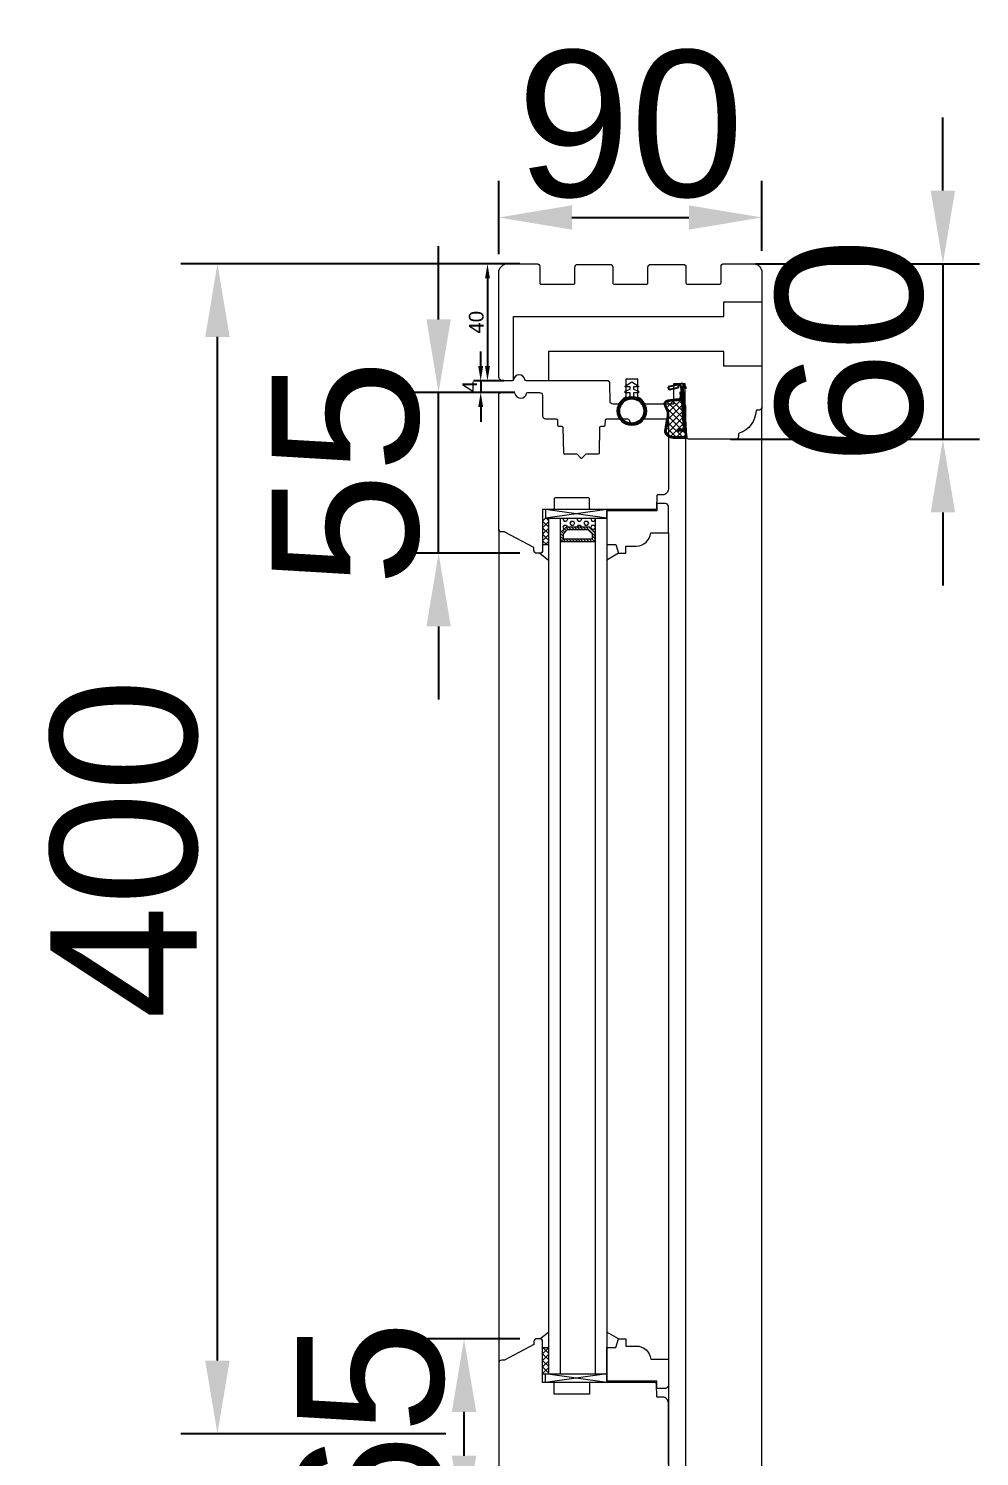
# Model space of a CAD drawing. Header units: millimetres. Extents: x 0 to 182016, y 11 to 3710.
# Drawn here: x 158231 to 158556.1, y 1882.9 to 2371.1 of the extents above; entities that cross this region are included whole.
import ezdxf

# ---------------------------------------------------------------- set-up
doc = ezdxf.new("R2010")
doc.units = ezdxf.units.MM
for name, color, linetype, lineweight in [('Matmenys', 10, 'Continuous', 20), ('OTHER', 251, 'Continuous', 13), ('Stakta', 7, 'Continuous', 25), ('Testinės profilio linijos', 7, 'Continuous', 5)]:
    doc.layers.add(name, color=color, linetype=linetype, lineweight=lineweight)
doc.layers.add('Stiklo paketas', color=7, linetype='Continuous')
doc.styles.get("Standard").update_dxf_attribs({"font": 'arial.ttf'})
doc.dimstyles.new('2', dxfattribs={"dimscale": 2, "dimtxt": 2.5, "dimasz": 2.5, "dimexe": 1.25, "dimexo": 0.625, "dimtad": 1, "dimtxsty": 'Standard', "dimcen": 2.5, "dimadec": 0, "dimazin": 0, "dimtfac": 1, "dimtmove": 0, "dimatfit": 3, "dimfxl": 1, "dimarcsym": 0})
doc.dimstyles.new('Padidinti matmenys', dxfattribs={"dimscale": 10, "dimtxt": 5, "dimasz": 2.5, "dimexe": 1.25, "dimexo": 0.625, "dimtad": 1, "dimdec": 1, "dimtxsty": 'Standard', "dimcen": 2.5, "dimadec": 0, "dimazin": 0, "dimtfac": 1, "dimtdec": 1, "dimtmove": 0, "dimatfit": 3, "dimfxl": 1, "dimarcsym": 0})

# ---------------------------------------------------------------- blocks, each defined once
blk = doc.blocks.new('*D1252')
at = {"layer": 'Defpoints', "color": 0, "transparency": 16777216}
for p in [(158400.26, 2290.68), (158387.9, 2250.68), (158394.76, 2250.68)]:
    blk.add_point(p, dxfattribs=at)
at = {"layer": 'Matmenys', "color": 0, "lineweight": -2, "transparency": 16777216}
for p, q in [((158399.01, 2290.68), (158385.4, 2290.68)), ((158387.9, 2285.68), (158387.9, 2255.68)), ((158393.51, 2250.68), (158385.4, 2250.68))]:
    blk.add_line(p, q, dxfattribs=at)
at = {"layer": 'Matmenys', "color": 0, "transparency": 16777216}
for points in [[(158387.06, 2285.68), (158388.73, 2285.68), (158387.9, 2290.68)], [(158387.06, 2255.68), (158388.73, 2255.68), (158387.9, 2250.68)]]:
    blk.add_solid(points, dxfattribs=at)
at = {"layer": 'Matmenys', "color": 0, "lineweight": 5, "transparency": 16777216, "insert": (158384.09, 2270.68), "char_height": 5, "attachment_point": 5, "rotation": 90}
blk.add_mtext('40', dxfattribs=at)
blk = doc.blocks.new('*D1253')
at = {"color": 0, "lineweight": -2, "transparency": 16777216}
for p, q in [((158543.62, 2315.68), (158543.62, 2340.68)), ((158479.51, 2290.68), (158556.12, 2290.68)), ((158543.62, 2290.68), (158543.62, 2230.68)), ((158471.01, 2230.68), (158556.12, 2230.68)), ((158543.62, 2205.68), (158543.62, 2180.68))]:
    blk.add_line(p, q, dxfattribs=at)
at = {"color": 0, "transparency": 16777216}
for points in [[(158539.46, 2315.68), (158547.79, 2315.68), (158543.62, 2290.68)], [(158539.46, 2205.68), (158547.79, 2205.68), (158543.62, 2230.68)]]:
    blk.add_solid(points, dxfattribs=at)
at = {"layer": 'Defpoints', "color": 0, "transparency": 16777216}
for p in [(158473.26, 2290.68), (158464.76, 2230.68), (158543.62, 2230.68)]:
    blk.add_point(p, dxfattribs=at)
at = {"color": 0, "lineweight": 5, "transparency": 16777216, "insert": (158511.84, 2260.68), "char_height": 50, "attachment_point": 5, "rotation": 90}
blk.add_mtext('60', dxfattribs=at)
blk = doc.blocks.new('*D1254')
at = {"color": 0, "lineweight": -2, "transparency": 16777216}
for p, q in [((158371.18, 2271.68), (158371.18, 2296.68)), ((158397.26, 2246.68), (158358.68, 2246.68)), ((158371.18, 2191.68), (158371.18, 2246.68)), ((158399.01, 2191.68), (158358.68, 2191.68)), ((158371.18, 2166.68), (158371.18, 2141.68))]:
    blk.add_line(p, q, dxfattribs=at)
at = {"color": 0, "transparency": 16777216}
for points in [[(158367.02, 2271.68), (158375.35, 2271.68), (158371.18, 2246.68)], [(158367.02, 2166.68), (158375.35, 2166.68), (158371.18, 2191.68)]]:
    blk.add_solid(points, dxfattribs=at)
at = {"layer": 'Defpoints', "color": 0, "transparency": 16777216}
for p in [(158371.18, 2246.68), (158403.51, 2246.68), (158405.26, 2191.68)]:
    blk.add_point(p, dxfattribs=at)
at = {"color": 0, "lineweight": 5, "transparency": 16777216, "insert": (158339.51, 2219.18), "char_height": 50, "attachment_point": 5, "rotation": 90}
blk.add_mtext('55', dxfattribs=at)
blk = doc.blocks.new('*D1255')
at = {"color": 0, "lineweight": -2, "transparency": 16777216}
for p, q in [((158391.76, 2293.93), (158391.76, 2319.01)), ((158481.76, 2295.08), (158481.76, 2319.01)), ((158416.76, 2306.51), (158456.76, 2306.51))]:
    blk.add_line(p, q, dxfattribs=at)
at = {"color": 0, "transparency": 16777216}
for points in [[(158416.76, 2310.67), (158416.76, 2302.34), (158391.76, 2306.51)], [(158456.76, 2310.67), (158456.76, 2302.34), (158481.76, 2306.51)]]:
    blk.add_solid(points, dxfattribs=at)
at = {"layer": 'Defpoints', "color": 0, "transparency": 16777216}
for p in [(158481.76, 2306.51), (158391.76, 2287.68), (158481.76, 2288.83)]:
    blk.add_point(p, dxfattribs=at)
at = {"color": 0, "lineweight": 5, "transparency": 16777216, "insert": (158436.76, 2338.29), "char_height": 50, "attachment_point": 5}
blk.add_mtext('90', dxfattribs=at)
blk = doc.blocks.new('*D1256')
at = {"layer": 'Defpoints', "color": 0, "transparency": 16777216}
for p in [(158394.76, 2250.68), (158385.58, 2246.68), (158395.01, 2246.68)]:
    blk.add_point(p, dxfattribs=at)
at = {"layer": 'Matmenys', "color": 0, "lineweight": -2, "transparency": 16777216}
for p, q in [((158385.58, 2255.68), (158385.58, 2260.68)), ((158393.51, 2250.68), (158383.08, 2250.68)), ((158385.58, 2250.68), (158385.58, 2246.68)), ((158393.76, 2246.68), (158383.08, 2246.68)), ((158385.58, 2241.68), (158385.58, 2236.68))]:
    blk.add_line(p, q, dxfattribs=at)
at = {"layer": 'Matmenys', "color": 0, "transparency": 16777216}
for points in [[(158384.75, 2255.68), (158386.42, 2255.68), (158385.58, 2250.68)], [(158384.75, 2241.68), (158386.42, 2241.68), (158385.58, 2246.68)]]:
    blk.add_solid(points, dxfattribs=at)
at = {"layer": 'Matmenys', "color": 0, "lineweight": 5, "transparency": 16777216, "insert": (158381.83, 2248.68), "char_height": 5, "attachment_point": 5, "rotation": 90}
blk.add_mtext('4', dxfattribs=at)
blk = doc.blocks.new('*D1955')
at = {"color": 0, "lineweight": -2, "ltscale": 0.1, "transparency": 16777216}
for p, q in [((158399.01, 1923.15), (158367.38, 1923.15)), ((158379.88, 1883.15), (158379.88, 1898.15)), ((158399.01, 1858.15), (158367.38, 1858.15))]:
    blk.add_line(p, q, dxfattribs=at)
at = {"color": 0, "ltscale": 0.1, "transparency": 16777216}
for points in [[(158375.71, 1898.15), (158384.05, 1898.15), (158379.88, 1923.15)], [(158375.71, 1883.15), (158384.05, 1883.15), (158379.88, 1858.15)]]:
    blk.add_solid(points, dxfattribs=at)
at = {"layer": 'Defpoints', "color": 0, "ltscale": 0.1, "transparency": 16777216}
for p in [(158379.88, 1923.15), (158405.26, 1923.15), (158405.26, 1858.15)]:
    blk.add_point(p, dxfattribs=at)
at = {"color": 0, "ltscale": 0.1, "transparency": 16777216, "insert": (158348.1, 1890.65), "char_height": 50, "attachment_point": 5, "rotation": 90}
blk.add_mtext('65', dxfattribs=at)
blk = doc.blocks.new('*D1259')
at = {"color": 0, "lineweight": -2, "ltscale": 0.1, "transparency": 16777216}
for p, q in [((158387.51, 2290.68), (158283.06, 2290.68)), ((158295.56, 1915.65), (158295.56, 2265.68)), ((158373.63, 1890.65), (158283.06, 1890.65))]:
    blk.add_line(p, q, dxfattribs=at)
at = {"color": 0, "ltscale": 0.1, "transparency": 16777216}
for points in [[(158291.39, 2265.68), (158299.73, 2265.68), (158295.56, 2290.68)], [(158291.39, 1915.65), (158299.73, 1915.65), (158295.56, 1890.65)]]:
    blk.add_solid(points, dxfattribs=at)
at = {"layer": 'Defpoints', "color": 0, "ltscale": 0.1, "transparency": 16777216}
for p in [(158295.56, 2290.68), (158393.76, 2290.68), (158379.88, 1890.65)]:
    blk.add_point(p, dxfattribs=at)
at = {"color": 0, "ltscale": 0.1, "transparency": 16777216, "insert": (158263.78, 2090.66), "char_height": 50, "attachment_point": 5, "rotation": 90}
blk.add_mtext('400', dxfattribs=at)

msp = doc.modelspace()

# ---------------------------------------------------------------- hatches: boundary and pattern name
at = {"lineweight": 0, "ltscale": 0.5}
h = msp.add_hatch(dxfattribs=at)
h.set_pattern_fill('ANSI37', color=256, scale=0.5, style=0)
h.set_pattern_definition([(45, (158406.7555, 2207.176), (-1.12253, 1.12253), []), (135, (158406.7555, 2207.176), (-1.12253, -1.12253), [])])
h.paths.add_polyline_path([(158408.7554511, 2194.675941), (158408.7554511, 2203.675941), (158406.7554511, 2203.675941), (158406.7554511, 2194.675941)])
at = {"lineweight": 0}
h = msp.add_hatch(dxfattribs=at)
h.set_pattern_fill('HEX', color=256, scale=0.25, style=0)
h.set_pattern_definition([(360, (145505.3464, 20550.947), (-7e-16, -1.374815), [0.79375, -1.5875]), (240, (145505.3464, 20550.947), (-1.190624716, 0.6874075), [0.79375, -1.5875]), (300, (145506.1402, 20550.947), (-1.190624716, -0.6874075), [0.79375, -1.5875])])
h.paths.add_polyline_path([(158412.754742, 2203.675941), (158412.754742, 2198.675941), (158414.754742, 2200.675941), (158422.754742, 2200.675941), (158424.754742, 2198.675941), (158424.7554511, 2203.675941)])
h = msp.add_hatch(dxfattribs=at)
h.set_pattern_fill('JIS_WOOD', color=256, style=0)
h.set_pattern_definition([(315, (145505.34645, 20550.947), (-0.5, -0.5), [])])
h.paths.add_polyline_path([(158422.754742, 2200.675941), (158414.754742, 2200.675941), (158412.754742, 2198.675941), (158412.754742, 2195.675941), (158424.7913246, 2195.6582076), (158424.754742, 2198.675941)])
h.paths.add_polyline_path([(158415.1689556, 2199.675941), (158422.3405285, 2199.675941), (158423.754742, 2198.2617274), (158423.754742, 2196.675941), (158413.754742, 2196.675941), (158413.754742, 2198.2617274)], flags=16)
at = {"lineweight": 0, "ltscale": 0.5}
h = msp.add_hatch(dxfattribs=at)
h.set_pattern_fill('ANSI37', color=256, scale=0.5, style=0)
h.set_pattern_definition([(45, (158406.7555, 867.3), (-1.122532, 1.122532), []), (135, (158406.7555, 867.3), (-1.122532, -1.122532), [])])
h.paths.add_polyline_path([(158408.7554515, 1920.1527213), (158408.7554515, 1911.1527213), (158406.7554515, 1911.1527213), (158406.7554515, 1920.1527213)])
at = {"layer": 'Matmenys'}
h = msp.add_hatch(dxfattribs=at)
h.set_pattern_fill('ANSI37', color=252, scale=0.5, angle=-180, style=0)
h.set_pattern_definition([(225, (2786.4594, -1098375.3966), (1.1225320151, -1.1225320151), []), (315, (2786.4594, -1098375.3966), (1.1225320151, 1.1225320151), [])])
edge = h.paths.add_edge_path()
edge.add_arc((158454.875181, 2234.1900928), 0.1, 273.589345612, 363.589345612, ccw=False)
edge.add_line((158454.8814415, 2234.090289), (158453.3337557, 2233.9932058))
edge.add_arc((158453.349407, 2233.7436962), 0.25, 93.589345612, 273.589345612)
edge.add_line((158453.3650582, 2233.4941866), (158455.4117631, 2233.6225723))
edge.add_arc((158455.4055026, 2233.7223761), 0.1, 273.589345612, 363.589345619)
edge.add_line((158455.5053065, 2233.7286366), (158455.5809495, 2233.7333815))
edge.add_line((158455.5809495, 2233.7333815), (158455.7052638, 2231.7515806))
edge.add_spline(control_points=[(158455.7052638, 2231.7515806), (158455.6934615, 2231.6724222), (158455.682286, 2231.6024305), (158455.6604921, 2231.5186797), (158455.6511062, 2231.4951154), (158455.6384114, 2231.4712324), (158455.6321621, 2231.4631727), (158455.6065733, 2231.4386849), (158455.5773363, 2231.419792), (158455.4730165, 2231.3860887), (158455.4000843, 2231.3729668), (158455.1471012, 2231.3532646), (158454.9332671, 2231.3637629), (158454.4907887, 2231.3830911), (158454.2714598, 2231.3875664), (158453.8515689, 2231.3886426), (158453.6484828, 2231.3856106), (158453.0582754, 2231.3729002), (158452.6902253, 2231.3597238), (158451.9370439, 2231.3599855), (158451.560294, 2231.3784818), (158450.9671896, 2231.4816681), (158450.7396186, 2231.5415622), (158450.3425174, 2231.6945978), (158450.1707298, 2231.7773472), (158449.829562, 2231.9813474), (158449.6633593, 2232.1014622), (158449.3721996, 2232.3689073), (158449.2486196, 2232.5165809), (158449.0889009, 2232.7977655), (158449.0413469, 2232.9330617), (158448.981742, 2233.2343606), (158448.9710386, 2233.3979606), (158448.9847825, 2233.9825574), (158449.0795367, 2234.4464729), (158449.251279, 2235.3389691), (158449.3349736, 2235.7660493), (158449.5461599, 2236.8443979), (158449.679894, 2237.5024485), (158449.80482, 2238.4955504), (158449.8353139, 2238.7991516), (158449.8596493, 2239.4211952), (158449.8521086, 2239.7370992), (158449.7672242, 2240.2863075), (158449.7058856, 2240.5223909), (158449.5334253, 2240.9230423), (158449.4385768, 2241.0816748), (158449.2543084, 2241.3803336), (158449.1644509, 2241.5217908), (158449.0083678, 2241.8235737), (158448.9383977, 2241.9886264), (158448.8186664, 2242.3537482), (158448.7756639, 2242.5546983), (158448.7517652, 2242.8941149), (158448.764971, 2243.0361004), (158448.8250103, 2243.231321), (158448.8617504, 2243.2966488), (158448.9702996, 2243.4233722), (158449.0423657, 2243.48255), (158449.3064533, 2243.6396276), (158449.5475616, 2243.7211273), (158450.0979726, 2243.8377446), (158450.4061677, 2243.8742761), (158451.0023855, 2243.9275476), (158451.2899365, 2243.94677), (158451.8204263, 2243.9901295), (158452.0686848, 2244.0122657), (158452.4734871, 2244.04848), (158452.6308904, 2244.0625664), (158452.9548228, 2244.0906885), (158453.13314, 2244.1057246), (158453.4360071, 2244.1740096), (158453.5538291, 2244.2096446), (158453.7663079, 2244.3052413), (158453.8602227, 2244.3583883), (158454.0054164, 2244.477029), (158454.0604346, 2244.5326512), (158454.1495265, 2244.6564185), (158454.1824059, 2244.7200455), (158454.2305741, 2244.8389096), (158454.2474553, 2244.8959866), (158454.2733993, 2244.996567), (158454.2831168, 2245.0409626), (158454.2921528, 2245.0819589)], knot_values=[0, 0, 0, 0, 0.2245066002, 0.2245066002, 0.377043448, 0.377043448, 0.5295802957, 0.5295802957, 0.8082977366, 0.8082977366, 1.0870151774, 1.0870151774, 1.6244414062, 1.6244414062, 2.161867635, 2.161867635, 2.6992938638, 2.6992938638, 3.7741463214, 3.7741463214, 5.0334406395, 5.0334406395, 5.8656302806, 5.8656302806, 6.5060139406, 6.5060139406, 7.1463976006, 7.1463976006, 7.7996240151, 7.7996240151, 8.3563201169, 8.3563201169, 8.9130162187, 8.9130162187, 10.239934143, 10.239934143, 11.5668520673, 11.5668520673, 13.5970761059, 13.5970761059, 14.4582175179, 14.4582175179, 15.3193589298, 15.3193589298, 15.9856015553, 15.9856015553, 16.5061017172, 16.5061017172, 17.0266018791, 17.0266018791, 17.547102041, 17.547102041, 18.1672448488, 18.1672448488, 18.7176261004, 18.7176261004, 19.1465766047, 19.1465766047, 19.5755271091, 19.5755271091, 20.3898249977, 20.3898249977, 21.2041228863, 21.2041228863, 21.9655448497, 21.9655448497, 22.7269668131, 22.7269668131, 23.2229068178, 23.2229068178, 23.7188468224, 23.7188468224, 24.0184411081, 24.0184411081, 24.2549295987, 24.2549295987, 24.4119994701, 24.4119994701, 24.5501072405, 24.5501072405, 24.6882150108, 24.6882150108, 24.8099116426, 24.8099116426, 24.8099116426, 24.8099116426], degree=3, periodic=0)
edge.add_line((158454.2921528, 2245.0819589), (158454.9749848, 2234.1963533))

# ---------------------------------------------------------------- linework, layer by layer
for p, q in [((158454.0127861, 2249.5355809), (158449.6656956, 2248.5521343)), ((158449.6656956, 2248.5521343), (158449.8863504, 2247.5767824)), ((158453.1063569, 2248.3052476), (158449.8863504, 2247.5767824)), ((158454.0444927, 2249.0301184), (158452.9960295, 2248.7929236)), ((158452.9960295, 2248.7929236), (158453.1063569, 2248.3052476)), ((158454.5025663, 2249.7141692), (158454.0035471, 2249.6828668)), ((158454.0035471, 2249.6828668), (158454.0127861, 2249.5355809)), ((158454.0444927, 2249.0301184), (158454.9749848, 2234.1963533)), ((158455.569031, 2248.6838279), (158454.5025663, 2249.7141692)), ((158454.5481864, 2248.9869005), (158455.5053065, 2233.7286366)), ((158455.615929, 2247.9361873), (158454.5481864, 2248.9869005)), ((158455.569031, 2248.6838279), (158455.615929, 2247.9361873)), ((158454.8814415, 2234.090289), (158453.3337557, 2233.9932058)), ((158455.4117631, 2233.6225723), (158453.3650582, 2233.4941866)), ((158455.5053065, 2233.7286366), (158455.5809495, 2233.7333815))]:
    msp.add_line(p, q)
at = {"color": 1}
for p, q in [((158453.9991846, 2245.1465317), (158453.8887551, 2246.906983)), ((158455.7052638, 2231.7515806), (158454.7496065, 2246.9865254)), ((158456.0019839, 2231.7073404), (158455.0406892, 2247.0321558))]:
    msp.add_line(p, q, dxfattribs=at)
at = {"lineweight": 0}
for p, q in [((158428.754742, 2203.675941), (158407.754742, 2206.675941)), ((158428.754742, 2206.675941), (158407.754742, 2203.675941)), ((158406.7554511, 2194.675941), (158408.7554511, 2194.675941)), ((158405.7554511, 2191.675941), (158408.7554511, 2189.3892759)), ((158432.7554511, 2191.675941), (158428.7554511, 2189.3892759)), ((158405.7554515, 1923.1527213), (158408.7554515, 1925.4393864)), ((158432.7554515, 1923.1527213), (158428.7554515, 1925.4393864)), ((158406.7554515, 1920.1527213), (158408.7554515, 1920.1527213)), ((158406.7554515, 1911.1527213), (158409.7554515, 1911.1527213)), ((158428.7547425, 1911.1527213), (158407.7547425, 1908.1527213)), ((158428.7547425, 1908.1527213), (158407.7547425, 1911.1527213))]:
    msp.add_line(p, q, dxfattribs=at)
at = {"lineweight": 9}
for p, q in [((158408.7554511, 2203.6758559), (158408.7554511, 1911.1527213)), ((158412.7554511, 2203.6758559), (158412.7554511, 1911.1527213)), ((158424.7554511, 2203.6758559), (158424.7554511, 1911.1527213)), ((158428.7554511, 2203.6758559), (158428.7554511, 1911.1527213)), ((158449.7554511, 2198.675941), (158449.7554511, 1381.4454922))]:
    msp.add_line(p, q, dxfattribs=at)
at = {"lineweight": 5}
msp.add_lwpolyline([(158396.7640141, 2250.675941), (158396.7640141, 2272.675941), (158468.7642161, 2272.675941), (158468.7642161, 2277.675941), (158481.7642161, 2277.675941), (158481.7642161, 2255.675941), (158468.7642161, 2255.675941), (158468.7642161, 2260.675941), (158408.7640141, 2260.675941), (158408.7640141, 2250.675941)], dxfattribs=at)
at = {"lineweight": 0}
for points in [[(158428.754742, 2206.675941), (158407.754742, 2206.675941), (158407.754742, 2203.675941), (158428.754742, 2203.675941)], [(158422.754742, 2200.675941), (158414.754742, 2200.675941), (158412.754742, 2198.675941), (158412.754742, 2195.675941), (158424.754742, 2195.675941), (158424.754742, 2198.675941)], [(158422.3405285, 2199.675941), (158415.1689556, 2199.675941), (158413.754742, 2198.2617274), (158413.754742, 2196.675941), (158423.754742, 2196.675941), (158423.754742, 2198.2617274)], [(158428.7547425, 1908.1527213), (158407.7547425, 1908.1527213), (158407.7547425, 1911.1527213), (158428.7547425, 1911.1527213)]]:
    msp.add_lwpolyline(points, close=True, dxfattribs=at)
for points in [[(158443.7554511, 2198.675941), (158449.7554511, 2198.675941), (158449.7554511, 2207.675941, 0.4142135624), (158448.7554511, 2208.675941), (158445.7554511, 2208.675941), (158445.7554511, 2206.175941), (158428.7554511, 2206.175941), (158428.7554511, 2194.675941), (158431.7554511, 2194.675941), (158432.7554511, 2191.675941), (158435.2554511, 2191.675941), (158435.2554511, 2194.175941), (158438.7805139, 2194.175941, 0.3851703882), (158443.7554511, 2198.675941)], [(158443.7554515, 1916.1527213), (158449.7554515, 1916.1527213), (158449.7554515, 1907.1527213, -0.4142135624), (158448.7554515, 1906.1527213), (158445.7554515, 1906.1527213), (158445.7554515, 1908.6527213), (158428.7554515, 1908.6527213), (158428.7554515, 1920.1527213), (158431.7554515, 1920.1527213), (158432.7554515, 1923.1527213), (158435.2554515, 1923.1527213), (158435.2554515, 1920.6527213), (158438.7805144, 1920.6527213, -0.3851703882), (158443.7554515, 1916.1527213)]]:
    msp.add_lwpolyline(points, format="xyb", dxfattribs=at)
at = {"color": 18, "linetype": 'ByBlock', "true_color": 0x000000}
for radius in [4.85, 4.25]:
    msp.add_circle((158437.2543856, 2240.3498682), radius, dxfattribs=at)
for centre, radius, start, end in [((158453.349407, 2233.7436962), 0.25, 93.589345611, 273.589345611), ((158454.875181, 2234.1900928), 0.1, 273.589345611, 3.589345609), ((158455.4055026, 2233.7223761), 0.1, 273.589345611, 3.589345609)]:
    msp.add_arc(centre, radius, start, end)
at = {"color": 1}
msp.add_spline([(158456.0019839, 2231.7073404), (158455.9114872, 2231.3458401), (158454.6376287, 2231.0762992), (158449.9452557, 2231.5646885), (158448.8552495, 2232.6078863), (158448.836633, 2234.7713581), (158449.1670069, 2236.469398), (158449.5139233, 2238.6348388), (158449.3144945, 2240.6715605), (158448.8383255, 2241.4998053), (158448.5580622, 2243.3543454), (158451.2702407, 2244.2467913), (158452.7491163, 2244.3739589), (158453.4363842, 2244.4919302), (158453.8782695, 2244.7941359), (158453.9991846, 2245.1465317)], degree=3, dxfattribs=at)
msp.add_open_spline([(158455.7052638, 2231.7515806), (158455.6934615, 2231.6724222), (158455.682286, 2231.6024305), (158455.6604921, 2231.5186797), (158455.6511062, 2231.4951154), (158455.6384114, 2231.4712324), (158455.6321621, 2231.4631727), (158455.6065733, 2231.4386849), (158455.5773363, 2231.419792), (158455.4730165, 2231.3860887), (158455.4000843, 2231.3729668), (158455.1471012, 2231.3532646), (158454.9332671, 2231.3637629), (158454.4907887, 2231.3830911), (158454.2714598, 2231.3875664), (158453.8515689, 2231.3886426), (158453.6484828, 2231.3856106), (158453.0582754, 2231.3729002), (158452.6902253, 2231.3597238), (158451.9370439, 2231.3599855), (158451.560294, 2231.3784818), (158450.9671896, 2231.4816681), (158450.7396186, 2231.5415622), (158450.3425174, 2231.6945978), (158450.1707298, 2231.7773472), (158449.829562, 2231.9813474), (158449.6633593, 2232.1014622), (158449.3721996, 2232.3689073), (158449.2486196, 2232.5165809), (158449.0889009, 2232.7977655), (158449.0413469, 2232.9330617), (158448.981742, 2233.2343606), (158448.9710386, 2233.3979606), (158448.9847825, 2233.9825574), (158449.0795367, 2234.4464729), (158449.251279, 2235.3389691), (158449.3349736, 2235.7660493), (158449.5461599, 2236.8443979), (158449.679894, 2237.5024485), (158449.80482, 2238.4955504), (158449.8353139, 2238.7991516), (158449.8596493, 2239.4211952), (158449.8521086, 2239.7370992), (158449.7672242, 2240.2863075), (158449.7058856, 2240.5223909), (158449.5334253, 2240.9230423), (158449.4385768, 2241.0816748), (158449.2543084, 2241.3803336), (158449.1644509, 2241.5217908), (158449.0083678, 2241.8235737), (158448.9383977, 2241.9886264), (158448.8186664, 2242.3537482), (158448.7756639, 2242.5546983), (158448.7517652, 2242.8941149), (158448.764971, 2243.0361004), (158448.8250103, 2243.231321), (158448.8617504, 2243.2966488), (158448.9702996, 2243.4233722), (158449.0423657, 2243.48255), (158449.3064533, 2243.6396276), (158449.5475616, 2243.7211273), (158450.0979726, 2243.8377446), (158450.4061677, 2243.8742761), (158451.0023855, 2243.9275476), (158451.2899365, 2243.94677), (158451.8204263, 2243.9901295), (158452.0686848, 2244.0122657), (158452.4734871, 2244.04848), (158452.6308904, 2244.0625664), (158452.9548228, 2244.0906885), (158453.13314, 2244.1057246), (158453.4360071, 2244.1740096), (158453.5538291, 2244.2096446), (158453.7663079, 2244.3052413), (158453.8602227, 2244.3583883), (158454.0054164, 2244.477029), (158454.0604346, 2244.5326512), (158454.1495265, 2244.6564185), (158454.1824059, 2244.7200455), (158454.2305741, 2244.8389096), (158454.2474553, 2244.8959866), (158454.2733993, 2244.996567), (158454.2831168, 2245.0409626), (158454.2921528, 2245.0819589)], degree=3, knots=[0, 0, 0, 0, 0.2245066002, 0.2245066002, 0.377043448, 0.377043448, 0.5295802957, 0.5295802957, 0.8082977366, 0.8082977366, 1.0870151774, 1.0870151774, 1.6244414062, 1.6244414062, 2.161867635, 2.161867635, 2.6992938638, 2.6992938638, 3.7741463214, 3.7741463214, 5.0334406395, 5.0334406395, 5.8656302806, 5.8656302806, 6.5060139406, 6.5060139406, 7.1463976006, 7.1463976006, 7.7996240151, 7.7996240151, 8.3563201169, 8.3563201169, 8.9130162187, 8.9130162187, 10.239934143, 10.239934143, 11.5668520673, 11.5668520673, 13.5970761059, 13.5970761059, 14.4582175179, 14.4582175179, 15.3193589298, 15.3193589298, 15.9856015553, 15.9856015553, 16.5061017172, 16.5061017172, 17.0266018791, 17.0266018791, 17.547102041, 17.547102041, 18.1672448488, 18.1672448488, 18.7176261004, 18.7176261004, 19.1465766047, 19.1465766047, 19.5755271091, 19.5755271091, 20.3898249977, 20.3898249977, 21.2041228863, 21.2041228863, 21.9655448497, 21.9655448497, 22.7269668131, 22.7269668131, 23.2229068178, 23.2229068178, 23.7188468224, 23.7188468224, 24.0184411081, 24.0184411081, 24.2549295987, 24.2549295987, 24.4119994701, 24.4119994701, 24.5501072405, 24.5501072405, 24.6882150108, 24.6882150108, 24.8099116426, 24.8099116426, 24.8099116426, 24.8099116426], dxfattribs=at)
at = {"layer": 'OTHER'}
msp.add_lwpolyline([(158436.6443595, 2245.153078), (158436.6443595, 2246.5689868), (158434.9990781, 2246.5689868), (158434.9990781, 2247.094669), (158436.6443595, 2247.83801), (158436.6443595, 2248.6306296), (158434.9990781, 2248.6306296), (158434.9990781, 2248.8495204), (158437.2543856, 2250.3524017), (158439.5096931, 2248.8495204), (158439.5096931, 2248.6306296), (158437.8644118, 2248.6306296), (158437.8644118, 2247.83801), (158439.5096931, 2247.094669), (158439.5096931, 2246.5689868), (158437.8644118, 2246.5689868), (158437.8644118, 2245.153078)], dxfattribs=at)
at = {"layer": 'Stakta', "color": 18, "lineweight": 5, "true_color": 0x000000}
for points in [[(158442.0675576, 2242.675941, -0.2720281141), (158441.6307933, 2242.9325546, 0.164173551), (158439.2631506, 2245.0812657), (158439.2631506, 2251.175941), (158435.2631506, 2251.175941), (158435.2631506, 2245.0812657, 0.164173551), (158432.8955078, 2242.9325546, -0.2720281141), (158432.4587435, 2242.675941), (158430.8253422, 2242.675941, -0.4116598905), (158429.8253803, 2243.6672145), (158429.7728668, 2249.6846675, 0.4116598905), (158428.7729049, 2250.675941), (158401.2137058, 2250.675941, -0.3563939587), (158400.7238079, 2251.075941, 0.8164965809), (158396.8046243, 2251.075941, -0.3563939587), (158396.3147263, 2250.675941), (158393.2642161, 2250.675941, -0.4142135624), (158391.7642161, 2252.175941), (158391.7642161, 2287.6759414, -0.4142135624), (158394.7642161, 2290.6759414), (158404.7642161, 2290.6759414, -0.4142135624), (158405.7642161, 2289.6759414), (158405.7642161, 2284.1759414, 0.4142135624), (158406.2642161, 2283.6759414), (158417.2642161, 2283.6759414, 0.4142135624), (158417.7642161, 2284.1759414), (158417.7642161, 2289.4759414, -0.4142135624), (158418.7642161, 2290.4759414), (158429.7642161, 2290.4759414, -0.4142135624), (158430.7642161, 2289.4759414), (158430.7642161, 2284.1759414, 0.4142135624), (158431.2642161, 2283.6759414), (158442.2642161, 2283.6759414, 0.4142135624), (158442.7642161, 2284.1759414), (158442.7642161, 2289.4759414, -0.4142135624), (158443.7642161, 2290.4759414), (158454.7642161, 2290.4759414, -0.4142135624), (158455.7642161, 2289.4759414), (158455.7642161, 2284.1759414, 0.4142135624), (158456.2642161, 2283.6759414), (158467.2642161, 2283.6759414, 0.4142135624), (158467.7642161, 2284.1759414), (158467.7642161, 2289.6759414, -0.4142135624), (158468.7642161, 2290.6759414), (158478.7642161, 2290.6759414, -0.4142135624), (158481.7642161, 2287.6759414), (158481.7642161, 2241.675941, -0.4142135624), (158480.7642161, 2240.675941), (158480.0548894, 2240.675941, 0.4001549105), (158479.7552384, 2240.3904064, -0.3090857966), (158473.9669551, 2232.7410957, 0.3199404334), (158473.7623253, 2232.4592726), (158473.7554131, 2231.6672145, -0.4116598905), (158472.7554511, 2230.675941), (158456.8602497, 2230.675941, -0.4116598905), (158455.8602878, 2231.6672145), (158455.7728668, 2241.6846675, 0.2023892741), (158455.4642161, 2242.3984981), (158455.4642161, 2249.675941), (158451.4642161, 2249.675941), (158451.4642161, 2242.675941)], [(158412.1451578, 2235.175941), (158413.1982794, 2235.175941, -0.4091108014), (158413.6982032, 2234.6846672), (158413.850306, 2225.9707053, 0.4091108014), (158414.1502603, 2225.675941), (158418.1740803, 2225.675941, -0.1989123674), (158418.5276337, 2225.5294944), (158419.7933191, 2224.263809, 0.4142135624), (158420.2175832, 2224.263809), (158421.4832686, 2225.5294944, -0.1989123674), (158421.836822, 2225.675941), (158425.860642, 2225.675941, 0.4091108014), (158426.1605963, 2225.9707053), (158426.312699, 2234.6846672, -0.4091108014), (158426.8126229, 2235.175941), (158427.8657445, 2235.175941, 0.4040262259), (158428.1655618, 2235.4654712), (158428.225902, 2237.1933908, -0.4040262258), (158428.7255975, 2237.675941), (158435.8059614, 2237.675941, -0.3563939587), (158436.2958594, 2237.275941, 0.8164965809), (158440.2150429, 2237.275941, -0.3563939587), (158440.7049409, 2237.675941), (158448.7554511, 2237.675941, -0.4142135624), (158449.7554511, 2236.675941), (158449.7554511, 2213.675941, -0.4142135624), (158447.7554511, 2211.675941), (158446.0528445, 2211.675941, 0.4116598905), (158445.7528559, 2211.378559), (158445.7161422, 2207.1715777, -0.4116598905), (158445.2161612, 2206.675941), (158423.2860142, 2206.675941, -0.4116598905), (158422.7860333, 2207.1715777), (158422.7580464, 2210.378559, 0.4116598905), (158422.4580578, 2210.675941), (158411.0528445, 2210.675941, 0.4116598905), (158410.7528559, 2210.378559), (158410.724869, 2207.1715777, -0.4116598905), (158410.2248881, 2206.675941), (158406.7554511, 2206.675941), (158406.7554511, 2192.675941, -0.4142135624), (158405.7554511, 2191.675941), (158404.7642161, 2191.675941, -0.4116598905), (158403.7642542, 2192.6672145), (158403.7554511, 2193.675941), (158393.8655229, 2198.9345091, 0.1227845609), (158393.6307871, 2198.9930353), (158392.7554511, 2198.9930353, -0.4142135624), (158391.7554511, 2199.9930353), (158391.7554511, 2245.675941, -0.4142135624), (158392.7554511, 2246.675941), (158396.8059614, 2246.675941, -0.3563939587), (158397.2958594, 2246.275941, 0.8164965809), (158401.2150429, 2246.275941, -0.3563939587), (158401.7049409, 2246.675941), (158405.6855981, 2246.675941, -0.4116598905), (158406.68556, 2245.6846675), (158406.7468004, 2238.6672145, 0.4116598905), (158407.7467624, 2237.675941), (158411.2852878, 2237.675941, -0.4040361542), (158411.7850002, 2237.1933908), (158411.8453405, 2235.4654712, 0.4040262258)]]:
    msp.add_lwpolyline(points, format="xyb", close=True, dxfattribs=at)
at = {"layer": 'Stiklo paketas', "lineweight": 5}
msp.add_lwpolyline([(158449.7554515, 1880.1527213), (158449.7554515, 1901.1527213, 0.4142135624), (158447.7554515, 1903.1527213), (158446.0528449, 1903.1527213, -0.4116598905), (158445.7528563, 1903.4501033), (158445.7161425, 1907.6570846, 0.4116598905), (158445.2161616, 1908.1527213), (158422.7554515, 1908.1527213), (158422.7554515, 1904.1527213), (158410.7554515, 1904.1527213), (158410.7554515, 1908.1527213), (158406.7554515, 1908.1527213), (158406.7554515, 1922.1527213, 0.4142135624), (158405.7554515, 1923.1527213), (158404.7554515, 1923.1527213, 0.4142135624), (158403.7554515, 1922.1527213), (158403.7554515, 1921.1527213), (158393.7554515, 1915.835627), (158392.7554515, 1915.835627, 0.4142135624), (158391.7554515, 1914.835627), (158391.7554515, 1867.1340951, 0.2773245441)], format="xyb", dxfattribs=at)
at = {"layer": 'Testinės profilio linijos', "lineweight": 5}
for p, q in [((158455.7554511, 1339.5139551), (158455.7554511, 2241.8619594)), ((158481.7554513, 1339.644887), (158481.7554501, 2241.5438233)), ((158391.7554517, 2199.9919656), (158391.7554511, 1379.4641184))]:
    msp.add_line(p, q, dxfattribs=at)

# ---------------------------------------------------------------- dimensions: what is measured, and where the dimension line sits
at = {"color": 1, "lineweight": 5}
dim = msp.add_linear_dim(base=(158481.7642161, 2306.507461), p1=(158391.7642161, 2287.6759414), p2=(158481.7642161, 2288.827252), dimstyle='Padidinti matmenys', dxfattribs=at)
dim.commit()
dim.dimension.update_dxf_attribs({"geometry": '*D1255', "text_midpoint": (158436.7642161, 2306.507461), "dimtype": 160})
for base, p1, p2, picture, middle in [((158543.623435, 2230.675941), (158473.2554511, 2290.675941), (158464.7554511, 2230.675941), '*D1253', (158543.623435, 2260.675941)), ((158371.1839476, 2246.675941), (158405.2554511, 2191.675941), (158403.5054511, 2246.675941), '*D1254', (158371.1839476, 2219.175941))]:
    dim = msp.add_linear_dim(base=base, p1=p1, p2=p2, angle=90, dimstyle='Padidinti matmenys', dxfattribs=at)
    dim.commit()
    dim.dimension.update_dxf_attribs({"geometry": picture, "text_midpoint": middle, "dimtype": 160})
at = {"color": 1, "ltscale": 0.1}
dim = msp.add_linear_dim(base=(158295.5608227, 2290.675941), p1=(158379.8800893, 1890.6527213), p2=(158393.7642161, 2290.675941), angle=90, dimstyle='Padidinti matmenys', dxfattribs=at)
dim.commit()
dim.dimension.update_dxf_attribs({"geometry": '*D1259', "text_midpoint": (158263.7821733, 2090.6643312)})
dim = msp.add_linear_dim(base=(158379.8800893, 1923.1527213), p1=(158405.259834, 1858.1527213), p2=(158405.2554515, 1923.1527213), angle=90, dimstyle='Padidinti matmenys', dxfattribs=at)
dim.commit()
dim.dimension.update_dxf_attribs({"geometry": '*D1955', "text_midpoint": (158379.8800893, 1890.6527213), "dimtype": 160})
at = {"layer": 'Matmenys', "lineweight": 5}
for base, p1, p2, picture, middle in [((158387.8962568, 2250.675941), (158400.2554511, 2290.675941), (158394.7554511, 2250.675941), '*D1252', (158387.8962568, 2270.675941)), ((158385.5830591, 2246.675941), (158394.7554511, 2250.675941), (158395.0054511, 2246.675941), '*D1256', (158385.5830591, 2248.675941))]:
    dim = msp.add_linear_dim(base=base, p1=p1, p2=p2, angle=90, dimstyle='2', dxfattribs=at)
    dim.commit()
    dim.dimension.update_dxf_attribs({"geometry": picture, "text_midpoint": middle, "dimtype": 160})

doc.saveas('drawing.dxf')
